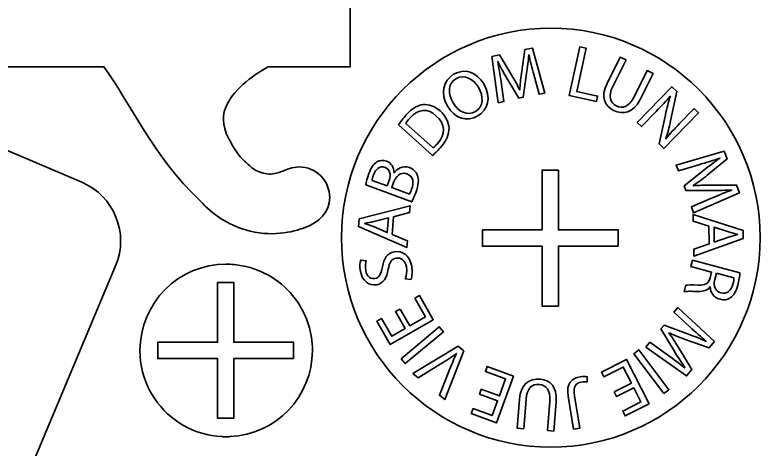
# Model space of a CAD drawing. Header units: centimetres. Extents: x 0.2 to 39.6, y -39 to -0.2.
# Drawn here: x 24.38 to 38.1, y -23.92 to -15.93 of the extents above; entities that cross this region are included whole.
import ezdxf

# ---------------------------------------------------------------- set-up
doc = ezdxf.new("R2010")
doc.units = ezdxf.units.CM
doc.header["$MEASUREMENT"] = 0
doc.layers.add('Capa 1', color=7, linetype='Continuous')

# ---------------------------------------------------------------- blocks, each defined once
blk = doc.blocks.new('block 7')
at = {"layer": 'Capa 1', "color": 175, "lineweight": 35, "true_color": 0x2a4a9a}
for points in [[(34.779, -16.518), (34.894, -16.543), (34.723, -17.342), (35.106, -17.424), (35.085, -17.522), (34.586, -17.415), (34.779, -16.518)], [(31.326, -19.968), (31.607, -20.085), (31.597, -20.207), (30.707, -19.826), (30.718, -19.684), (31.656, -19.442), (31.646, -19.568), (31.351, -19.643), (31.326, -19.968)], [(37.158, -19.815), (36.868, -19.725), (36.866, -19.602), (37.788, -19.898), (37.79, -20.041), (36.879, -20.369), (36.877, -20.243), (37.163, -20.14), (37.158, -19.815)], [(31.474, -21.342), (31.652, -21.65), (31.938, -21.485), (31.74, -21.141), (31.826, -21.092), (32.083, -21.538), (31.289, -21.996), (31.042, -21.567), (31.128, -21.517), (31.316, -21.844), (31.567, -21.699), (31.389, -21.39), (31.474, -21.342)], [(31.489, -22.256), (32.192, -21.668), (32.268, -21.759), (31.565, -22.347), (31.489, -22.256)], [(36.325, -22.898), (35.775, -22.166), (35.869, -22.095), (36.42, -22.827), (36.325, -22.898)], [(35.411, -22.866), (35.729, -22.704), (35.579, -22.41), (35.225, -22.59), (35.18, -22.501), (35.64, -22.268), (36.055, -23.085), (35.613, -23.309), (35.569, -23.22), (35.904, -23.05), (35.773, -22.792), (35.456, -22.953), (35.411, -22.866)], [(32.966, -22.816), (33.301, -22.939), (33.414, -22.628), (33.041, -22.492), (33.076, -22.399), (33.559, -22.576), (33.245, -23.436), (32.78, -23.266), (32.814, -23.173), (33.168, -23.303), (33.267, -23.031), (32.933, -22.908), (32.966, -22.816)]]:
    blk.add_lwpolyline(points, dxfattribs=at)
for points, knots in [([(33.931, -17.026), (33.901, -16.911), (33.864, -16.772), (33.844, -16.667), (33.844, -16.667), (33.84, -16.668), (33.84, -16.668), (33.832, -16.772), (33.819, -16.884), (33.801, -17.008), (33.801, -17.008), (33.737, -17.446), (33.737, -17.446), (33.737, -17.446), (33.655, -17.463), (33.655, -17.463), (33.655, -17.463), (33.437, -17.092), (33.437, -17.092), (33.372, -16.982), (33.316, -16.881), (33.272, -16.786), (33.272, -16.786), (33.269, -16.787), (33.269, -16.787), (33.288, -16.892), (33.312, -17.033), (33.33, -17.161), (33.33, -17.161), (33.383, -17.525), (33.383, -17.525), (33.383, -17.525), (33.279, -17.546), (33.279, -17.546), (33.279, -17.546), (33.163, -16.696), (33.163, -16.696), (33.163, -16.696), (33.301, -16.667), (33.301, -16.667), (33.301, -16.667), (33.529, -17.043), (33.529, -17.043), (33.585, -17.139), (33.633, -17.225), (33.672, -17.307), (33.672, -17.307), (33.676, -17.307), (33.676, -17.307), (33.679, -17.218), (33.69, -17.119), (33.705, -17.006), (33.705, -17.006), (33.77, -16.569), (33.77, -16.569), (33.77, -16.569), (33.908, -16.541), (33.908, -16.541), (33.908, -16.541), (34.135, -17.368), (34.135, -17.368), (34.135, -17.368), (34.029, -17.39), (34.029, -17.39), (34.029, -17.39), (33.931, -17.026), (33.931, -17.026)], [0, 0, 0, 0, 1, 1, 1, 2, 2, 2, 3, 3, 3, 4, 4, 4, 5, 5, 5, 6, 6, 6, 7, 7, 7, 8, 8, 8, 9, 9, 9, 10, 10, 10, 11, 11, 11, 12, 12, 12, 13, 13, 13, 14, 14, 14, 15, 15, 15, 16, 16, 16, 17, 17, 17, 18, 18, 18, 19, 19, 19, 20, 20, 20, 21, 21, 21, 22, 22, 22, 22]), ([(35.631, -16.759), (35.631, -16.759), (35.388, -17.245), (35.388, -17.245), (35.297, -17.428), (35.339, -17.547), (35.449, -17.602), (35.571, -17.662), (35.688, -17.621), (35.779, -17.44), (35.779, -17.44), (36.021, -16.954), (36.021, -16.954), (36.021, -16.954), (36.128, -17.008), (36.128, -17.008), (36.128, -17.008), (35.89, -17.486), (35.89, -17.486), (35.764, -17.738), (35.58, -17.775), (35.402, -17.686), (35.234, -17.602), (35.156, -17.443), (35.283, -17.189), (35.283, -17.189), (35.524, -16.706), (35.524, -16.706), (35.524, -16.706), (35.631, -16.759), (35.631, -16.759)], [0, 0, 0, 0, 1, 1, 1, 2, 2, 2, 3, 3, 3, 4, 4, 4, 5, 5, 5, 6, 6, 6, 7, 7, 7, 8, 8, 8, 9, 9, 9, 10, 10, 10, 10]), ([(33.01, -17.198), (33.161, -17.45), (33.087, -17.676), (32.9, -17.789), (32.706, -17.905), (32.48, -17.836), (32.347, -17.613), (32.207, -17.38), (32.261, -17.141), (32.457, -17.023), (32.658, -16.903), (32.879, -16.979), (33.01, -17.198)], [0, 0, 0, 0, 1, 1, 1, 2, 2, 2, 3, 3, 3, 4, 4, 4, 4]), ([(32.447, -17.55), (32.541, -17.707), (32.71, -17.797), (32.859, -17.708), (33.01, -17.618), (33.012, -17.429), (32.912, -17.262), (32.825, -17.116), (32.657, -17.009), (32.499, -17.103), (32.342, -17.197), (32.35, -17.389), (32.447, -17.55)], [0, 0, 0, 0, 1, 1, 1, 2, 2, 2, 3, 3, 3, 4, 4, 4, 4]), ([(35.833, -17.907), (35.833, -17.907), (36.473, -17.251), (36.473, -17.251), (36.473, -17.251), (36.565, -17.341), (36.565, -17.341), (36.565, -17.341), (36.452, -17.878), (36.452, -17.878), (36.426, -18.003), (36.396, -18.109), (36.362, -18.206), (36.362, -18.206), (36.365, -18.207), (36.365, -18.207), (36.442, -18.112), (36.518, -18.03), (36.618, -17.928), (36.618, -17.928), (36.886, -17.654), (36.886, -17.654), (36.886, -17.654), (36.965, -17.731), (36.965, -17.731), (36.965, -17.731), (36.326, -18.388), (36.326, -18.388), (36.326, -18.388), (36.24, -18.304), (36.24, -18.304), (36.24, -18.304), (36.356, -17.768), (36.356, -17.768), (36.382, -17.65), (36.411, -17.533), (36.447, -17.429), (36.447, -17.429), (36.443, -17.427), (36.443, -17.427), (36.367, -17.515), (36.293, -17.596), (36.186, -17.705), (36.186, -17.705), (35.913, -17.985), (35.913, -17.985), (35.913, -17.985), (35.833, -17.907), (35.833, -17.907)], [0, 0, 0, 0, 1, 1, 1, 2, 2, 2, 3, 3, 3, 4, 4, 4, 5, 5, 5, 6, 6, 6, 7, 7, 7, 8, 8, 8, 9, 9, 9, 10, 10, 10, 11, 11, 11, 12, 12, 12, 13, 13, 13, 14, 14, 14, 15, 15, 15, 16, 16, 16, 16]), ([(31.442, -17.955), (31.48, -17.898), (31.527, -17.833), (31.586, -17.768), (31.692, -17.65), (31.795, -17.59), (31.897, -17.581), (32, -17.571), (32.103, -17.604), (32.206, -17.696), (32.31, -17.79), (32.367, -17.898), (32.372, -18.01), (32.378, -18.123), (32.322, -18.25), (32.211, -18.374), (32.158, -18.433), (32.111, -18.479), (32.069, -18.517), (32.069, -18.517), (31.442, -17.955), (31.442, -17.955)], [0, 0, 0, 0, 1, 1, 1, 2, 2, 2, 3, 3, 3, 4, 4, 4, 5, 5, 5, 6, 6, 6, 7, 7, 7, 7]), ([(32.08, -18.378), (32.102, -18.36), (32.13, -18.331), (32.159, -18.299), (32.317, -18.123), (32.304, -17.939), (32.132, -17.785), (31.982, -17.649), (31.811, -17.649), (31.655, -17.823), (31.616, -17.865), (31.591, -17.901), (31.577, -17.927), (31.577, -17.927), (32.08, -18.378), (32.08, -18.378)], [0, 0, 0, 0, 1, 1, 1, 2, 2, 2, 3, 3, 3, 4, 4, 4, 5, 5, 5, 5]), ([(37.206, -19.303), (37.324, -19.253), (37.465, -19.193), (37.573, -19.155), (37.573, -19.155), (37.572, -19.151), (37.572, -19.151), (37.46, -19.158), (37.34, -19.162), (37.205, -19.161), (37.205, -19.161), (36.732, -19.161), (36.732, -19.161), (36.732, -19.161), (36.701, -19.077), (36.701, -19.077), (36.701, -19.077), (37.061, -18.789), (37.061, -18.789), (37.167, -18.704), (37.266, -18.629), (37.359, -18.567), (37.359, -18.567), (37.359, -18.565), (37.359, -18.565), (37.25, -18.601), (37.104, -18.647), (36.972, -18.686), (36.972, -18.686), (36.594, -18.798), (36.594, -18.798), (36.594, -18.798), (36.555, -18.692), (36.555, -18.692), (36.555, -18.692), (37.439, -18.439), (37.439, -18.439), (37.439, -18.439), (37.49, -18.58), (37.49, -18.58), (37.49, -18.58), (37.127, -18.879), (37.127, -18.879), (37.034, -18.953), (36.95, -19.017), (36.869, -19.071), (36.869, -19.071), (36.87, -19.075), (36.87, -19.075), (36.965, -19.065), (37.07, -19.061), (37.193, -19.06), (37.193, -19.06), (37.665, -19.062), (37.665, -19.062), (37.665, -19.062), (37.717, -19.204), (37.717, -19.204), (37.717, -19.204), (36.875, -19.571), (36.875, -19.571), (36.875, -19.571), (36.836, -19.462), (36.836, -19.462), (36.836, -19.462), (37.206, -19.303), (37.206, -19.303)], [0, 0, 0, 0, 1, 1, 1, 2, 2, 2, 3, 3, 3, 4, 4, 4, 5, 5, 5, 6, 6, 6, 7, 7, 7, 8, 8, 8, 9, 9, 9, 10, 10, 10, 11, 11, 11, 12, 12, 12, 13, 13, 13, 14, 14, 14, 15, 15, 15, 16, 16, 16, 17, 17, 17, 18, 18, 18, 19, 19, 19, 20, 20, 20, 21, 21, 21, 22, 22, 22, 22]), ([(30.839, -19.058), (30.847, -19.006), (30.867, -18.927), (30.896, -18.849), (30.937, -18.738), (30.982, -18.673), (31.045, -18.636), (31.095, -18.603), (31.156, -18.595), (31.223, -18.62), (31.306, -18.651), (31.359, -18.732), (31.359, -18.835), (31.359, -18.835), (31.361, -18.836), (31.361, -18.836), (31.412, -18.762), (31.515, -18.691), (31.642, -18.738), (31.716, -18.765), (31.762, -18.815), (31.788, -18.874), (31.821, -18.954), (31.811, -19.061), (31.759, -19.201), (31.731, -19.278), (31.704, -19.334), (31.685, -19.37), (31.685, -19.37), (30.839, -19.058), (30.839, -19.058)], [0, 0, 0, 0, 1, 1, 1, 2, 2, 2, 3, 3, 3, 4, 4, 4, 5, 5, 5, 6, 6, 6, 7, 7, 7, 8, 8, 8, 9, 9, 9, 10, 10, 10, 10]), ([(31.232, -19.077), (31.232, -19.077), (31.269, -18.976), (31.269, -18.976), (31.312, -18.859), (31.277, -18.767), (31.194, -18.737), (31.093, -18.7), (31.025, -18.762), (30.984, -18.874), (30.965, -18.925), (30.958, -18.956), (30.955, -18.975), (30.955, -18.975), (31.232, -19.077), (31.232, -19.077)], [0, 0, 0, 0, 1, 1, 1, 2, 2, 2, 3, 3, 3, 4, 4, 4, 5, 5, 5, 5]), ([(31.644, -19.229), (31.656, -19.208), (31.669, -19.177), (31.684, -19.137), (31.726, -19.022), (31.723, -18.901), (31.598, -18.855), (31.48, -18.812), (31.395, -18.895), (31.35, -19.016), (31.35, -19.016), (31.316, -19.108), (31.316, -19.108), (31.316, -19.108), (31.644, -19.229), (31.644, -19.229)], [0, 0, 0, 0, 1, 1, 1, 2, 2, 2, 3, 3, 3, 4, 4, 4, 5, 5, 5, 5]), ([(31.257, -19.661), (31.257, -19.661), (30.987, -19.73), (30.987, -19.73), (30.926, -19.746), (30.871, -19.755), (30.817, -19.765), (30.817, -19.765), (30.817, -19.768), (30.817, -19.768), (30.87, -19.785), (30.924, -19.804), (30.979, -19.826), (30.979, -19.826), (31.236, -19.936), (31.236, -19.936), (31.236, -19.936), (31.257, -19.661), (31.257, -19.661)], [0, 0, 0, 0, 1, 1, 1, 2, 2, 2, 3, 3, 3, 4, 4, 4, 5, 5, 5, 6, 6, 6, 6]), ([(37.255, -20.114), (37.255, -20.114), (37.518, -20.02), (37.518, -20.02), (37.577, -19.998), (37.631, -19.984), (37.684, -19.969), (37.684, -19.969), (37.684, -19.967), (37.684, -19.967), (37.629, -19.954), (37.573, -19.94), (37.517, -19.923), (37.517, -19.923), (37.251, -19.838), (37.251, -19.838), (37.251, -19.838), (37.255, -20.114), (37.255, -20.114)], [0, 0, 0, 0, 1, 1, 1, 2, 2, 2, 3, 3, 3, 4, 4, 4, 5, 5, 5, 6, 6, 6, 6]), ([(31.567, -20.785), (31.59, -20.727), (31.602, -20.646), (31.587, -20.566), (31.565, -20.447), (31.489, -20.389), (31.398, -20.406), (31.314, -20.422), (31.275, -20.479), (31.251, -20.61), (31.226, -20.766), (31.167, -20.871), (31.04, -20.895), (30.9, -20.922), (30.774, -20.825), (30.741, -20.65), (30.724, -20.557), (30.733, -20.487), (30.748, -20.442), (30.748, -20.442), (30.849, -20.457), (30.849, -20.457), (30.838, -20.489), (30.823, -20.554), (30.838, -20.636), (30.861, -20.759), (30.943, -20.792), (31.005, -20.78), (31.089, -20.764), (31.12, -20.702), (31.145, -20.568), (31.175, -20.405), (31.234, -20.314), (31.367, -20.289), (31.506, -20.263), (31.645, -20.343), (31.685, -20.556), (31.701, -20.643), (31.694, -20.742), (31.671, -20.797), (31.671, -20.797), (31.567, -20.785), (31.567, -20.785)], [0, 0, 0, 0, 1, 1, 1, 2, 2, 2, 3, 3, 3, 4, 4, 4, 5, 5, 5, 6, 6, 6, 7, 7, 7, 8, 8, 8, 9, 9, 9, 10, 10, 10, 11, 11, 11, 12, 12, 12, 13, 13, 13, 14, 14, 14, 14]), ([(37.728, -20.675), (37.724, -20.736), (37.709, -20.821), (37.688, -20.9), (37.656, -21.022), (37.613, -21.095), (37.548, -21.137), (37.497, -21.172), (37.43, -21.181), (37.362, -21.163), (37.245, -21.132), (37.187, -21.038), (37.18, -20.936), (37.18, -20.936), (37.176, -20.935), (37.176, -20.935), (37.134, -20.997), (37.06, -21.021), (36.962, -21.018), (36.831, -21.015), (36.74, -21.013), (36.701, -21.023), (36.701, -21.023), (36.732, -20.904), (36.732, -20.904), (36.761, -20.896), (36.843, -20.897), (36.96, -20.901), (37.089, -20.907), (37.147, -20.871), (37.179, -20.769), (37.179, -20.769), (37.207, -20.661), (37.207, -20.661), (37.207, -20.661), (36.823, -20.56), (36.823, -20.56), (36.823, -20.56), (36.853, -20.445), (36.853, -20.445), (36.853, -20.445), (37.728, -20.675), (37.728, -20.675)], [0, 0, 0, 0, 1, 1, 1, 2, 2, 2, 3, 3, 3, 4, 4, 4, 5, 5, 5, 6, 6, 6, 7, 7, 7, 8, 8, 8, 9, 9, 9, 10, 10, 10, 11, 11, 11, 12, 12, 12, 13, 13, 13, 14, 14, 14, 14]), ([(37.294, -20.684), (37.294, -20.684), (37.263, -20.801), (37.263, -20.801), (37.231, -20.923), (37.277, -21.018), (37.379, -21.045), (37.493, -21.075), (37.565, -21.005), (37.598, -20.885), (37.613, -20.829), (37.618, -20.789), (37.617, -20.769), (37.617, -20.769), (37.294, -20.684), (37.294, -20.684)], [0, 0, 0, 0, 1, 1, 1, 2, 2, 2, 3, 3, 3, 4, 4, 4, 5, 5, 5, 5]), ([(36.397, -22.187), (36.5, -22.262), (36.625, -22.352), (36.713, -22.425), (36.713, -22.425), (36.716, -22.422), (36.716, -22.422), (36.652, -22.33), (36.587, -22.229), (36.517, -22.114), (36.517, -22.114), (36.273, -21.708), (36.273, -21.708), (36.273, -21.708), (36.33, -21.638), (36.33, -21.638), (36.33, -21.638), (36.762, -21.797), (36.762, -21.797), (36.89, -21.845), (37.005, -21.89), (37.106, -21.939), (37.106, -21.939), (37.108, -21.937), (37.108, -21.937), (37.02, -21.863), (36.905, -21.761), (36.804, -21.668), (36.804, -21.668), (36.513, -21.402), (36.513, -21.402), (36.513, -21.402), (36.584, -21.315), (36.584, -21.315), (36.584, -21.315), (37.257, -21.94), (37.257, -21.94), (37.257, -21.94), (37.162, -22.057), (37.162, -22.057), (37.162, -22.057), (36.719, -21.901), (36.719, -21.901), (36.607, -21.859), (36.509, -21.82), (36.421, -21.779), (36.421, -21.779), (36.418, -21.782), (36.418, -21.782), (36.476, -21.858), (36.533, -21.946), (36.598, -22.051), (36.598, -22.051), (36.84, -22.456), (36.84, -22.456), (36.84, -22.456), (36.745, -22.574), (36.745, -22.574), (36.745, -22.574), (35.996, -22.042), (35.996, -22.042), (35.996, -22.042), (36.069, -21.952), (36.069, -21.952), (36.069, -21.952), (36.397, -22.187), (36.397, -22.187)], [0, 0, 0, 0, 1, 1, 1, 2, 2, 2, 3, 3, 3, 4, 4, 4, 5, 5, 5, 6, 6, 6, 7, 7, 7, 8, 8, 8, 9, 9, 9, 10, 10, 10, 11, 11, 11, 12, 12, 12, 13, 13, 13, 14, 14, 14, 15, 15, 15, 16, 16, 16, 17, 17, 17, 18, 18, 18, 19, 19, 19, 20, 20, 20, 21, 21, 21, 22, 22, 22, 22]), ([(32.642, -22.111), (32.642, -22.111), (32.293, -23.009), (32.293, -23.009), (32.293, -23.009), (32.194, -22.929), (32.194, -22.929), (32.194, -22.929), (32.369, -22.489), (32.369, -22.489), (32.417, -22.368), (32.462, -22.26), (32.511, -22.162), (32.511, -22.162), (32.508, -22.16), (32.508, -22.16), (32.421, -22.226), (32.319, -22.291), (32.211, -22.358), (32.211, -22.358), (31.805, -22.61), (31.805, -22.61), (31.805, -22.61), (31.707, -22.53), (31.707, -22.53), (31.707, -22.53), (32.541, -22.028), (32.541, -22.028), (32.541, -22.028), (32.642, -22.111), (32.642, -22.111)], [0, 0, 0, 0, 1, 1, 1, 2, 2, 2, 3, 3, 3, 4, 4, 4, 5, 5, 5, 6, 6, 6, 7, 7, 7, 8, 8, 8, 9, 9, 9, 10, 10, 10, 10]), ([(34.183, -23.578), (34.183, -23.578), (34.225, -23.037), (34.225, -23.037), (34.242, -22.833), (34.158, -22.739), (34.036, -22.729), (33.9, -22.719), (33.806, -22.801), (33.79, -23.003), (33.79, -23.003), (33.748, -23.544), (33.748, -23.544), (33.748, -23.544), (33.629, -23.535), (33.629, -23.535), (33.629, -23.535), (33.67, -23.002), (33.67, -23.002), (33.693, -22.721), (33.849, -22.618), (34.047, -22.633), (34.234, -22.648), (34.367, -22.766), (34.345, -23.049), (34.345, -23.049), (34.302, -23.588), (34.302, -23.588), (34.302, -23.588), (34.183, -23.578), (34.183, -23.578)], [0, 0, 0, 0, 1, 1, 1, 2, 2, 2, 3, 3, 3, 4, 4, 4, 5, 5, 5, 6, 6, 6, 7, 7, 7, 8, 8, 8, 9, 9, 9, 10, 10, 10, 10]), ([(34.781, -23.532), (34.781, -23.532), (34.664, -23.551), (34.664, -23.551), (34.664, -23.551), (34.565, -22.946), (34.565, -22.946), (34.526, -22.706), (34.632, -22.613), (34.788, -22.587), (34.831, -22.58), (34.885, -22.581), (34.916, -22.588), (34.916, -22.588), (34.914, -22.687), (34.914, -22.687), (34.889, -22.681), (34.852, -22.679), (34.813, -22.685), (34.709, -22.702), (34.655, -22.759), (34.684, -22.936), (34.684, -22.936), (34.781, -23.532), (34.781, -23.532)], [0, 0, 0, 0, 1, 1, 1, 2, 2, 2, 3, 3, 3, 4, 4, 4, 5, 5, 5, 6, 6, 6, 7, 7, 7, 8, 8, 8, 8])]:
    blk.add_open_spline(points, degree=3, knots=knots, dxfattribs=at)
blk = doc.blocks.new('block 8')
at = {"layer": 'Capa 1', "color": 22, "lineweight": 35, "true_color": 0xe42420}
blk.add_lwpolyline([(29.511, -22.253), (28.41, -22.253), (28.41, -23.352), (28.11, -23.352), (28.11, -22.253), (27.01, -22.253), (27.01, -21.952), (28.11, -21.952), (28.11, -20.852), (28.41, -20.852), (28.41, -21.952), (29.511, -21.952), (29.511, -22.253)], dxfattribs=at)
blk.add_open_spline([(29.586, -21.218), (29.557, -21.174), (29.525, -21.132), (29.492, -21.092), (29.245, -20.794), (28.89, -20.587), (28.487, -20.532), (28.44, -20.526), (28.392, -20.521), (28.344, -20.519), (28.319, -20.518), (28.294, -20.517), (28.269, -20.517), (27.392, -20.517), (26.682, -21.228), (26.682, -22.105), (26.682, -22.377), (26.75, -22.634), (26.871, -22.858), (26.896, -22.904), (26.923, -22.949), (26.953, -22.992), (27.225, -23.395), (27.677, -23.666), (28.195, -23.69), (28.219, -23.691), (28.244, -23.692), (28.269, -23.692), (28.293, -23.692), (28.316, -23.692), (28.339, -23.69), (29.184, -23.654), (29.857, -22.958), (29.857, -22.105), (29.857, -21.776), (29.757, -21.471), (29.586, -21.218)], degree=3, knots=[0, 0, 0, 0, 1, 1, 1, 2, 2, 2, 3, 3, 3, 4, 4, 4, 5, 5, 5, 6, 6, 6, 7, 7, 7, 8, 8, 8, 9, 9, 9, 10, 10, 10, 11, 11, 11, 12, 12, 12, 12], dxfattribs=at)

msp = doc.modelspace()

# ---------------------------------------------------------------- linework, layer by layer
at = {"layer": 'Capa 1', "color": 22, "lineweight": 35, "true_color": 0xe42420}
msp.add_lwpolyline([(35.486, -20.186), (34.386, -20.186), (34.386, -21.286), (34.086, -21.286), (34.086, -20.186), (32.986, -20.186), (32.986, -19.886), (34.086, -19.886), (34.086, -18.786), (34.386, -18.786), (34.386, -19.886), (35.486, -19.886), (35.486, -20.186)], dxfattribs=at)
for points, knots in [([(29.053, -15.235), (29.053, -15.235), (29.053, -15.535), (29.053, -15.535), (29.053, -15.535), (30.553, -15.535), (30.553, -15.535), (30.553, -15.535), (30.553, -16.885), (30.553, -16.885), (30.553, -16.885), (29.041, -16.885), (29.041, -16.885), (28.75, -17.05), (28.373, -17.325), (28.254, -17.646), (28.213, -17.756), (28.175, -17.935), (28.317, -18.207), (28.394, -18.355), (28.476, -18.479), (28.561, -18.577), (28.621, -18.633), (28.681, -18.688), (28.741, -18.742), (28.831, -18.805), (28.925, -18.844), (29.021, -18.857), (29.123, -18.87), (29.206, -18.838), (29.271, -18.82), (29.388, -18.775), (29.488, -18.727), (29.612, -18.727), (29.923, -18.727), (30.175, -18.979), (30.175, -19.29), (30.175, -19.564), (29.967, -19.751), (29.721, -19.843), (29.495, -19.927), (29.089, -20.025), (28.625, -19.887), (28.31, -19.793), (28.029, -19.612), (27.784, -19.347), (26.929, -18.536), (26.497, -17.536), (26.018, -16.885), (26.018, -16.885), (0.553, -16.885), (0.553, -16.885), (0.553, -16.885), (0.553, -16.135), (0.553, -16.135), (0.553, -16.135), (0.253, -16.135), (0.253, -16.135), (0.253, -16.135), (0.253, -14.635), (0.253, -14.635), (0.253, -14.635), (0.553, -14.635), (0.553, -14.635), (0.553, -14.635), (0.553, -13.885), (0.553, -13.885), (0.553, -13.885), (30.553, -13.885), (30.553, -13.885), (30.553, -13.885), (30.553, -15.235), (30.553, -15.235), (30.553, -15.235), (29.053, -15.235), (29.053, -15.235)], [0, 0, 0, 0, 1, 1, 1, 2, 2, 2, 3, 3, 3, 4, 4, 4, 5, 5, 5, 6, 6, 6, 7, 7, 7, 8, 8, 8, 9, 9, 9, 10, 10, 10, 11, 11, 11, 12, 12, 12, 13, 13, 13, 14, 14, 14, 15, 15, 15, 16, 16, 16, 17, 17, 17, 18, 18, 18, 19, 19, 19, 20, 20, 20, 21, 21, 21, 22, 22, 22, 23, 23, 23, 24, 24, 24, 25, 25, 25, 25]), ([(34.246, -16.175), (32.118, -16.175), (30.392, -17.901), (30.392, -20.029), (30.392, -22.157), (32.118, -23.882), (34.246, -23.882), (36.374, -23.882), (38.099, -22.157), (38.099, -20.029), (38.099, -17.901), (36.374, -16.175), (34.246, -16.175)], [0, 0, 0, 0, 1, 1, 1, 2, 2, 2, 3, 3, 3, 4, 4, 4, 4]), ([(21.165, -17.121), (21.165, -17.121), (20.889, -17.771), (20.889, -17.771), (20.889, -17.771), (19.217, -17.061), (19.217, -17.061), (18.882, -16.919), (18.496, -17.075), (18.354, -17.409), (18.354, -17.409), (18.184, -17.811), (18.184, -17.811), (18.184, -17.811), (19.335, -18.299), (19.335, -18.299), (19.335, -18.299), (19.217, -18.575), (19.217, -18.575), (19.217, -18.575), (18.067, -18.087), (18.067, -18.087), (18.067, -18.087), (17.891, -18.5), (17.891, -18.5), (17.75, -18.834), (17.905, -19.22), (18.24, -19.362), (18.24, -19.362), (19.912, -20.072), (19.912, -20.072), (19.912, -20.072), (19.637, -20.722), (19.637, -20.722), (19.637, -20.722), (22.419, -21.903), (22.419, -21.903), (22.419, -21.903), (21.302, -24.556), (21.302, -24.556), (21.302, -24.556), (18.379, -24.556), (18.379, -24.556), (18.379, -24.556), (16.439, -27.696), (16.439, -27.696), (16.439, -27.696), (18.813, -27.696), (18.813, -27.696), (18.813, -27.696), (18.813, -26.696), (18.813, -26.696), (18.813, -26.696), (19.113, -26.696), (19.113, -26.696), (19.113, -26.696), (19.113, -27.696), (19.113, -27.696), (19.113, -27.696), (19.981, -27.696), (19.981, -27.696), (19.981, -27.696), (21, -27.696), (21, -27.696), (21, -27.696), (21, -26.696), (21, -26.696), (21, -26.696), (21.3, -26.696), (21.3, -26.696), (21.3, -26.696), (21.3, -27.696), (21.3, -27.696), (21.3, -27.696), (22.444, -27.696), (22.444, -27.696), (22.918, -27.696), (23.346, -27.412), (23.53, -26.975), (23.53, -26.975), (26.234, -20.549), (26.234, -20.549), (26.486, -19.951), (26.206, -19.261), (25.609, -19.008), (25.609, -19.008), (21.165, -17.121), (21.165, -17.121)], [0, 0, 0, 0, 1, 1, 1, 2, 2, 2, 3, 3, 3, 4, 4, 4, 5, 5, 5, 6, 6, 6, 7, 7, 7, 8, 8, 8, 9, 9, 9, 10, 10, 10, 11, 11, 11, 12, 12, 12, 13, 13, 13, 14, 14, 14, 15, 15, 15, 16, 16, 16, 17, 17, 17, 18, 18, 18, 19, 19, 19, 20, 20, 20, 21, 21, 21, 22, 22, 22, 23, 23, 23, 24, 24, 24, 25, 25, 25, 26, 26, 26, 27, 27, 27, 28, 28, 28, 29, 29, 29, 29])]:
    msp.add_open_spline(points, degree=3, knots=knots, dxfattribs=at)

# ---------------------------------------------------------------- block references
at = {"layer": 'Capa 1'}
for name in ['block 7', 'block 8']:
    msp.add_blockref(name, (0, 0), dxfattribs=at)

doc.saveas('drawing.dxf')
